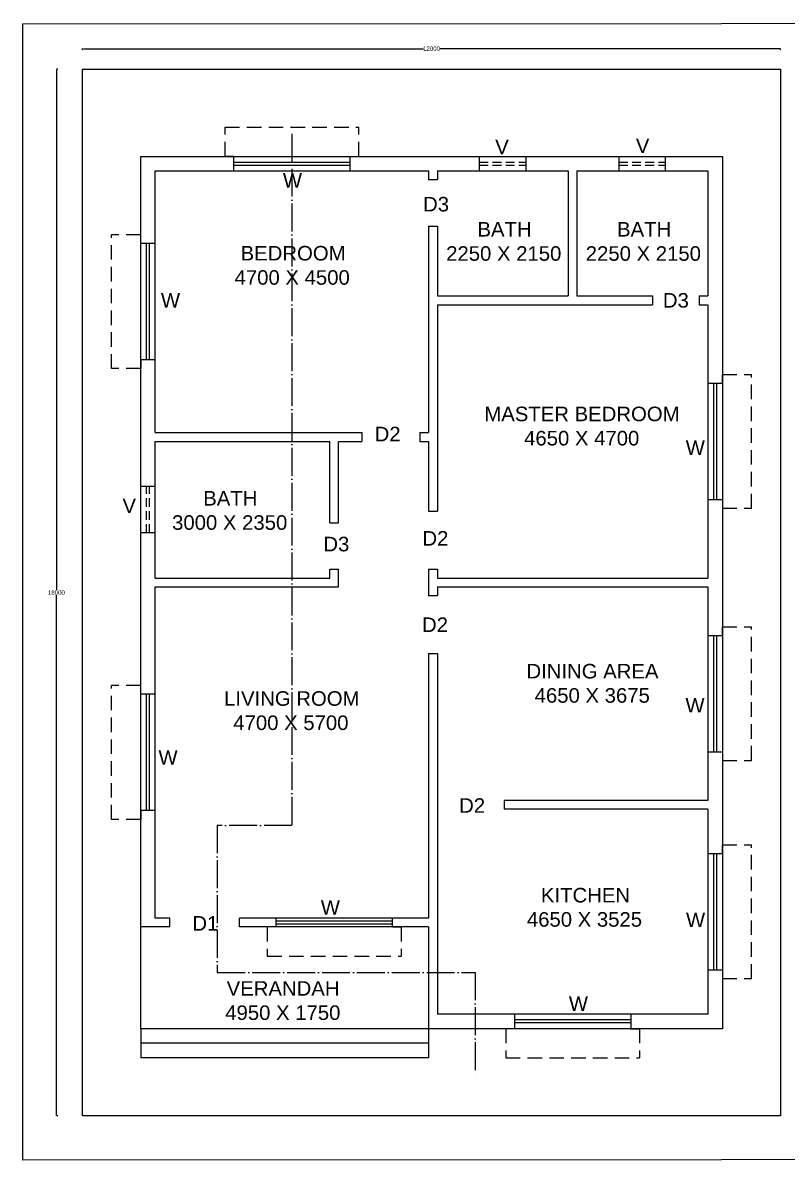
# Model space of a CAD drawing. Header units: inches. Extents: x 448145 to 618619, y -64863 to 148507.
# Drawn here: x 511380 to 524524, y 128925 to 148485 of the extents above; entities that cross this region are included whole.
import ezdxf

# ---------------------------------------------------------------- set-up
doc = ezdxf.new("R2010")
doc.units = ezdxf.units.IN
doc.header["$MEASUREMENT"] = 0
doc.linetypes.add('ACAD_ISO04W100', pattern=[30, 24, -3, 0, -3])
doc.linetypes.add('DASHED', pattern=[0.75, 0.5, -0.25])
doc.layers.add('HATC', color=250, linetype='Continuous')
doc.layers.add('TEXT', color=5, linetype='Continuous')
doc.styles.add('Annotative', font='Arial.ttf', dxfattribs={"height": 75})
doc.dimstyles.new('Annotative', dxfattribs={"dimscale": 0, "dimtxt": 75, "dimasz": 10, "dimexe": 0.18, "dimexo": 0.0625, "dimgap": 0.09, "dimtad": 0, "dimtih": 1, "dimtoh": 1, "dimdec": 0, "dimzin": 0, "dimdsep": 46, "dimtxsty": 'Annotative', "dimcen": 0.09, "dimadec": 0, "dimazin": 0, "dimtfac": 1, "dimtdec": 0, "dimtofl": 0, "dimtmove": 0, "dimatfit": 3, "dimfxl": 0, "dimtolj": 1, "dimtzin": 0, "dimarcsym": 0})

# ---------------------------------------------------------------- blocks, each defined once
blk = doc.blocks.new('*D454')
at = {"layer": 'Defpoints', "color": 0, "linetype": 'DASHED'}
for p in [(524409, 148039), (512409, 147687), (524409, 147687)]:
    blk.add_point(p, dxfattribs=at)
at = {"layer": 'HATC', "color": 0, "linetype": 'DASHED', "lineweight": -2}
for p, q in [((512409, 148014), (512409, 148040)), ((512419, 148039), (518271, 148039)), ((524399, 148039), (518547, 148039)), ((524409, 148014), (524409, 148040))]:
    blk.add_line(p, q, dxfattribs=at)
at = {"layer": 'HATC', "color": 0, "linetype": 'DASHED'}
for points in [[(512419, 148041), (512419, 148038), (512409, 148039)], [(524399, 148041), (524399, 148038), (524409, 148039)]]:
    blk.add_solid(points, dxfattribs=at)
at = {"layer": 'HATC', "color": 0, "linetype": 'DASHED', "insert": (518409, 148039), "char_height": 75, "attachment_point": 5, "style": 'Annotative'}
blk.add_mtext('\\A1;12000', dxfattribs=at)
blk = doc.blocks.new('*D455')
at = {"layer": 'Defpoints', "color": 0, "linetype": 'DASHED'}
for p in [(511959, 147687), (512409, 147687), (512409, 129687)]:
    blk.add_point(p, dxfattribs=at)
at = {"layer": 'HATC', "color": 0, "linetype": 'DASHED', "lineweight": -2}
for p, q in [((511984, 147687), (511959, 147687)), ((511959, 147677), (511959, 138726)), ((511959, 129697), (511959, 138649)), ((511984, 129687), (511959, 129687))]:
    blk.add_line(p, q, dxfattribs=at)
at = {"layer": 'HATC', "color": 0, "linetype": 'DASHED'}
for points in [[(511958, 147677), (511961, 147677), (511959, 147687)], [(511958, 129697), (511961, 129697), (511959, 129687)]]:
    blk.add_solid(points, dxfattribs=at)
at = {"layer": 'HATC', "color": 0, "linetype": 'DASHED', "insert": (511959, 138687), "char_height": 75, "attachment_point": 5, "style": 'Annotative'}
blk.add_mtext('\\A1;18000', dxfattribs=at)

msp = doc.modelspace()

# ---------------------------------------------------------------- linework, layer by layer
for p, q in [((512409.049, 147687.165), (524409.049, 147687.165)), ((512409.049, 129687.165), (512409.049, 147687.165)), ((524409.049, 147687.165), (524409.049, 129687.165)), ((513409.049, 146187.165), (523409.049, 146187.165)), ((513409.049, 131187.165), (513409.049, 146187.165)), ((515009.049, 145937.165), (515009.049, 146187.165)), ((517009.049, 145937.165), (517009.049, 146187.165)), ((519234.049, 145937.165), (519234.049, 146187.165)), ((520034.049, 145937.165), (520034.049, 146187.165)), ((521634.049, 145937.165), (521634.049, 146187.165)), ((522434.049, 145937.165), (522434.049, 146187.165)), ((523409.049, 146187.165), (523409.049, 131187.165)), ((513659.049, 145937.165), (518359.049, 145937.165)), ((513659.049, 141437.165), (513659.049, 145937.165)), ((515009.049, 146087.165), (517009.049, 146087.165)), ((515009.049, 146037.165), (517009.049, 146037.165)), ((518359.049, 145937.165), (518359.049, 145787.165)), ((518509.049, 145937.165), (520759.049, 145937.165)), ((518509.049, 145937.165), (518509.049, 145787.165)), ((520759.049, 145937.165), (520759.049, 143787.165)), ((520909.049, 145937.165), (523159.049, 145937.165)), ((520909.049, 145937.165), (520909.049, 143787.165)), ((523159.049, 145937.165), (523159.049, 143787.165)), ((518359.049, 145787.165), (518509.049, 145787.165)), ((518359.049, 144987.165), (518509.049, 144987.165)), ((518359.049, 144987.165), (518359.049, 141437.165)), ((518509.049, 144987.165), (518509.049, 143787.165)), ((513659.049, 144687.165), (513409.049, 144687.165)), ((513509.049, 142687.165), (513509.049, 144687.165)), ((513559.049, 142687.165), (513559.049, 144687.165)), ((518509.049, 143787.165), (520759.049, 143787.165)), ((520909.049, 143787.165), (522209.049, 143787.165)), ((522209.049, 143787.165), (522209.049, 143637.165)), ((523009.049, 143787.165), (523159.049, 143787.165)), ((523009.049, 143787.165), (523009.049, 143637.165)), ((518509.049, 143637.165), (522209.049, 143637.165)), ((518509.049, 143637.165), (518509.049, 140087.165)), ((523009.049, 143637.165), (523159.049, 143637.165)), ((523159.049, 143637.165), (523159.049, 138937.165)), ((513659.049, 142687.165), (513409.049, 142687.165)), ((523159.049, 142287.165), (523409.049, 142287.165)), ((523259.049, 142287.165), (523259.049, 140287.165)), ((523309.049, 142287.165), (523309.049, 140287.165)), ((513659.049, 141437.165), (517209.049, 141437.165)), ((517209.049, 141437.165), (517209.049, 141287.165)), ((518209.049, 141437.165), (518359.049, 141437.165)), ((518209.049, 141437.165), (518209.049, 141287.165)), ((513659.049, 141287.165), (516659.049, 141287.165)), ((513659.049, 138937.165), (513659.049, 141287.165)), ((516659.049, 139887.165), (516659.049, 141287.165)), ((516809.049, 141287.165), (517209.049, 141287.165)), ((516809.049, 139887.165), (516809.049, 141287.165)), ((518209.049, 141287.165), (518359.049, 141287.165)), ((518359.049, 141287.165), (518359.049, 140087.165)), ((513659.049, 140512.165), (513409.049, 140512.165)), ((523159.049, 140287.165), (523409.049, 140287.165)), ((518359.049, 140087.165), (518509.049, 140087.165)), ((516659.049, 139887.165), (516809.049, 139887.165)), ((513659.049, 139712.165), (513409.049, 139712.165)), ((516659.049, 139087.165), (516809.049, 139087.165)), ((516659.049, 138937.165), (516659.049, 139087.165)), ((516809.049, 138787.165), (516809.049, 139087.165)), ((518359.049, 139087.165), (518509.049, 139087.165)), ((518359.049, 139087.165), (518359.049, 138787.165)), ((518509.049, 139087.165), (518509.049, 138937.165)), ((513659.049, 138937.165), (516659.049, 138937.165)), ((518509.049, 138937.165), (523159.049, 138937.165)), ((513659.049, 138787.165), (516809.049, 138787.165)), ((513659.049, 133087.165), (513659.049, 138787.165)), ((518359.049, 138787.165), (518359.049, 138637.165)), ((518509.049, 138787.165), (523159.049, 138787.165)), ((518509.049, 138787.165), (518509.049, 138637.165)), ((523159.049, 138787.165), (523159.049, 135112.165)), ((518359.049, 138637.165), (518509.049, 138637.165)), ((523159.049, 137949.665), (523409.049, 137949.665)), ((523259.049, 137949.665), (523259.049, 135949.665)), ((523309.049, 137949.665), (523309.049, 135949.665)), ((518359.049, 137637.165), (518509.049, 137637.165)), ((518359.049, 137637.165), (518359.049, 133087.165)), ((518509.049, 137637.165), (518509.049, 131437.165)), ((513659.049, 136937.165), (513409.049, 136937.165)), ((513509.049, 134937.165), (513509.049, 136937.165)), ((513559.049, 134937.165), (513559.049, 136937.165)), ((523159.049, 135949.665), (523409.049, 135949.665)), ((523159.049, 135112.165), (519659.049, 135112.165)), ((519659.049, 135112.165), (519659.049, 134962.165)), ((513659.049, 134937.165), (513409.049, 134937.165)), ((523159.049, 134962.165), (519659.049, 134962.165)), ((523159.049, 134962.165), (523159.049, 131437.165)), ((523159.049, 134199.665), (523409.049, 134199.665)), ((523259.049, 134199.665), (523259.049, 132199.665)), ((523309.049, 134199.665), (523309.049, 132199.665)), ((513909.049, 133087.165), (513659.049, 133087.165)), ((513909.049, 132937.165), (513909.049, 133087.165)), ((518359.049, 133087.165), (515109.049, 133087.165)), ((515109.049, 132937.165), (515109.049, 133087.165)), ((515734.049, 133087.165), (515734.049, 132937.165)), ((517734.049, 133037.165), (515734.049, 133037.165)), ((517734.049, 133087.165), (517734.049, 132937.165)), ((513909.049, 132937.165), (513409.049, 132937.165)), ((518359.049, 132937.165), (515109.049, 132937.165)), ((517734.049, 132987.165), (515734.049, 132987.165)), ((518359.049, 132937.165), (518359.049, 131187.165)), ((523159.049, 132199.665), (523409.049, 132199.665)), ((523159.049, 131437.165), (518509.049, 131437.165)), ((519834.049, 131437.165), (519834.049, 131187.165)), ((521834.049, 131337.165), (519834.049, 131337.165)), ((521834.049, 131287.165), (519834.049, 131287.165)), ((521834.049, 131437.165), (521834.049, 131187.165)), ((523409.049, 131187.165), (513409.049, 131187.165)), ((518359.049, 130937.165), (513409.049, 130937.165)), ((518359.049, 130687.165), (513409.049, 130687.165)), ((524409.049, 129687.165), (512409.049, 129687.165))]:
    msp.add_line(p, q)
at = {"linetype": 'ACAD_ISO04W100', "ltscale": 20}
for p, q in [((516009.049, 146575.891), (516009.049, 134684.128)), ((516009.049, 134684.128), (514725.231, 134684.128)), ((514725.231, 134684.128), (514725.231, 132155.986)), ((514725.231, 132155.986), (519161.34, 132155.986)), ((519161.34, 132155.986), (519161.34, 130361.085))]:
    msp.add_line(p, q, dxfattribs=at)
at = {"linetype": 'DASHED', "ltscale": 300}
for p, q in [((519234.049, 146087.165), (520034.049, 146087.165)), ((519234.049, 146037.165), (520034.049, 146037.165)), ((521634.049, 146087.165), (522434.049, 146087.165)), ((521634.049, 146037.165), (522434.049, 146037.165)), ((513509.049, 139712.165), (513509.049, 140512.165)), ((513559.049, 139712.165), (513559.049, 140512.165))]:
    msp.add_line(p, q, dxfattribs=at)
at = {"linetype": 'Continuous'}
for p, q in [((513409.049, 131187.165), (513409.049, 130687.165)), ((518359.049, 131187.165), (518359.049, 130687.165))]:
    msp.add_line(p, q, dxfattribs=at)
at = {"layer": 'HATC', "linetype": 'DASHED', "ltscale": 500}
for p, q in [((514859.049, 146187.165), (514859.049, 146687.165)), ((514859.049, 146687.165), (517159.049, 146687.165)), ((517159.049, 146587.165), (517159.049, 146687.165)), ((517159.049, 146187.165), (517159.049, 146587.165)), ((513009.049, 144837.165), (512909.049, 144837.165)), ((512909.049, 142537.165), (512909.049, 144837.165)), ((513409.049, 144837.165), (513009.049, 144837.165)), ((513409.049, 142537.165), (512909.049, 142537.165)), ((523409.049, 142437.165), (523809.049, 142437.165)), ((523809.049, 142437.165), (523909.049, 142437.165)), ((523909.049, 140137.165), (523909.049, 142437.165)), ((523409.049, 140137.165), (523909.049, 140137.165)), ((523409.049, 138099.665), (523809.049, 138099.665)), ((523809.049, 138099.665), (523909.049, 138099.665)), ((523909.049, 135799.665), (523909.049, 138099.665)), ((513009.049, 137087.165), (512909.049, 137087.165)), ((512909.049, 134787.165), (512909.049, 137087.165)), ((513409.049, 137087.165), (513009.049, 137087.165)), ((523409.049, 135799.665), (523909.049, 135799.665)), ((513409.049, 134787.165), (512909.049, 134787.165)), ((523409.049, 134349.665), (523809.049, 134349.665)), ((523809.049, 134349.665), (523909.049, 134349.665)), ((523909.049, 132049.665), (523909.049, 134349.665)), ((515584.049, 132937.165), (515584.049, 132437.165)), ((517884.049, 132937.165), (517884.049, 132537.165)), ((515584.049, 132437.165), (517884.049, 132437.165)), ((517884.049, 132537.165), (517884.049, 132437.165)), ((523409.049, 132049.665), (523909.049, 132049.665)), ((519684.049, 131187.165), (519684.049, 130687.165)), ((521984.049, 131187.165), (521984.049, 130787.165)), ((519684.049, 130687.165), (521984.049, 130687.165)), ((521984.049, 130787.165), (521984.049, 130687.165))]:
    msp.add_line(p, q, dxfattribs=at)
at = {"layer": 'HATC', "linetype": 'DASHED'}
for p, q in [((515009.049, 146187.165), (514859.049, 146187.165)), ((517009.049, 146187.165), (517159.049, 146187.165)), ((513409.049, 144687.165), (513409.049, 144837.165)), ((513409.049, 142687.165), (513409.049, 142537.165)), ((523409.049, 142287.165), (523409.049, 142437.165)), ((523409.049, 140287.165), (523409.049, 140137.165)), ((523409.049, 137949.665), (523409.049, 138099.665)), ((513409.049, 136937.165), (513409.049, 137087.165)), ((523409.049, 135949.665), (523409.049, 135799.665)), ((513409.049, 134937.165), (513409.049, 134787.165)), ((523409.049, 134199.665), (523409.049, 134349.665)), ((515734.049, 132937.165), (515584.049, 132937.165)), ((517734.049, 132937.165), (517884.049, 132937.165)), ((523409.049, 132199.665), (523409.049, 132049.665)), ((519834.049, 131187.165), (519684.049, 131187.165)), ((521834.049, 131187.165), (521984.049, 131187.165))]:
    msp.add_line(p, q, dxfattribs=at)
at = {"layer": 'HATC', "linetype": 'Continuous'}
msp.add_lwpolyline([(511380.344, 148464.952), (547415.276, 148485.377), (547415.276, 128945.836), (511380.344, 128925.41)], close=True, dxfattribs=at)

# ---------------------------------------------------------------- texts
at = {"layer": 'TEXT', "linetype": 'Continuous', "char_height": 250, "attachment_point": 1, "style": 'Annotative'}
for s, width, heights, insert in [('{\\W1.474229; }V', 514.78059, [150.32], (519360.259, 146473.415)), ('{\\W1.474229; }V', 514.78059, [150.32], (521778.411, 146493.83)), ('{\\W0.996198; }W', 514.78059, [150.32], (515756.237, 145900.798)), ('{\\W2.266846; }D3', 843.56601, [0], (518043.511, 145491.089)), ('{\\W7.102232; }BATH\\P{\\W1.556538; }2250 X 2150', 2256.02666, [0], (518509.049, 145059.118)), ('{\\W7.102232; }BATH\\P{\\W1.556538; }2250 X 2150', 2256.02666, [0], (520909.049, 145059.118)), ('{\\W2.594323; }BEDROOM\\P{\\W1.526661; }4700 X 4500', 2256.02666, [0], (514874.34, 144647.585)), ('{\\W0.996198; }W', 514.78059, [150.32], (513659.049, 143837.186)), ('{\\W2.266846; }D3', 843.56601, [0], (522166.495, 143837.186)), ('MASTER BEDROOM\\P{\\W7.047399; }4650 X 4700', 3327.4115, [0], (519316.345, 141883.647)), ('{\\W2.280027; }D2', 843.56601, [0], (517209.049, 141538.188)), ('{\\W0.996198; }W', 514.78059, [150.32], (522682.407, 141303.781)), ('{\\W1.474229; }V', 514.78059, [150.32], (512952.347, 140303.689)), ('{\\W7.102232; }BATH\\P{\\W1.579385; }3000 X 2350', 2256.02666, [0], (513794.575, 140433.359)), ('{\\W2.280027; }D2', 843.56601, [0], (518031.197, 139744.336)), ('{\\W2.266846; }D3', 843.56601, [0], (516329.139, 139646.141)), ('{\\W2.280027; }D2', 843.56601, [0], (518024.063, 138258.921)), ('{\\W0.746046; }DINING AREA\\P{\\W2.196837; }4650 X 3675', 2388.8132, [1093.054], (519968.271, 137460.183)), ('{\\W0.405593; }LIVING ROOM\\P{\\W2.038282; }4700 X 5700', 2355.31476, [762.383], (514802.317, 136990.397)), ('{\\W0.996198; }W', 514.78059, [150.32], (522677.595, 136874.765)), ('{\\W0.996198; }W', 514.78059, [150.32], (513617.072, 135976.606)), ('{\\W3.85905; }D2', 1150, [0], (518509.049, 135150.323)), ('{\\W4.005571; }KITCHEN\\P{\\W1.512601; }4650 X 3525', 2256.02666, [0], (519900.866, 133608.452)), ('{\\W0.996198; }W', 514.78059, [150.32], (516407.737, 133397.293)), ('{\\W2.515528; }D1', 843.56601, [0], (514052.689, 133123.762)), ('{\\W0.996198; }W', 514.78059, [150.32], (522687.134, 133184.034)), ('{\\W1.777979; }VERANDAH\\P{\\W1.526661; }4950 X 1750', 2256.02666, [0], (514713.46, 132004.728)), ('{\\W0.996198; }W', 514.78059, [150.32], (520673.192, 131744.558))]:
    msp.add_mtext_dynamic_manual_height_columns(s, width=width, gutter_width=1250, heights=heights, dxfattribs=dict(at, insert=insert))

# ---------------------------------------------------------------- dimensions: what is measured, and where the dimension line sits
at = {"layer": 'HATC', "color": 0, "linetype": 'DASHED'}
dim = msp.add_linear_dim(base=(524409.049, 148039.436), p1=(512409.049, 147687.165), p2=(524409.049, 147687.165), dimstyle='Annotative', dxfattribs=at)
dim.commit()
dim.dimension.update_dxf_attribs({"geometry": '*D454', "text_midpoint": (518409.049, 148039.436)})
dim = msp.add_linear_dim(base=(511959.328, 147687.165), p1=(512409.049, 129687.165), p2=(512409.049, 147687.165), angle=90, dimstyle='Annotative', dxfattribs=at)
dim.commit()
dim.dimension.update_dxf_attribs({"geometry": '*D455', "text_midpoint": (511959.328, 138687.165)})

doc.saveas('drawing.dxf')
